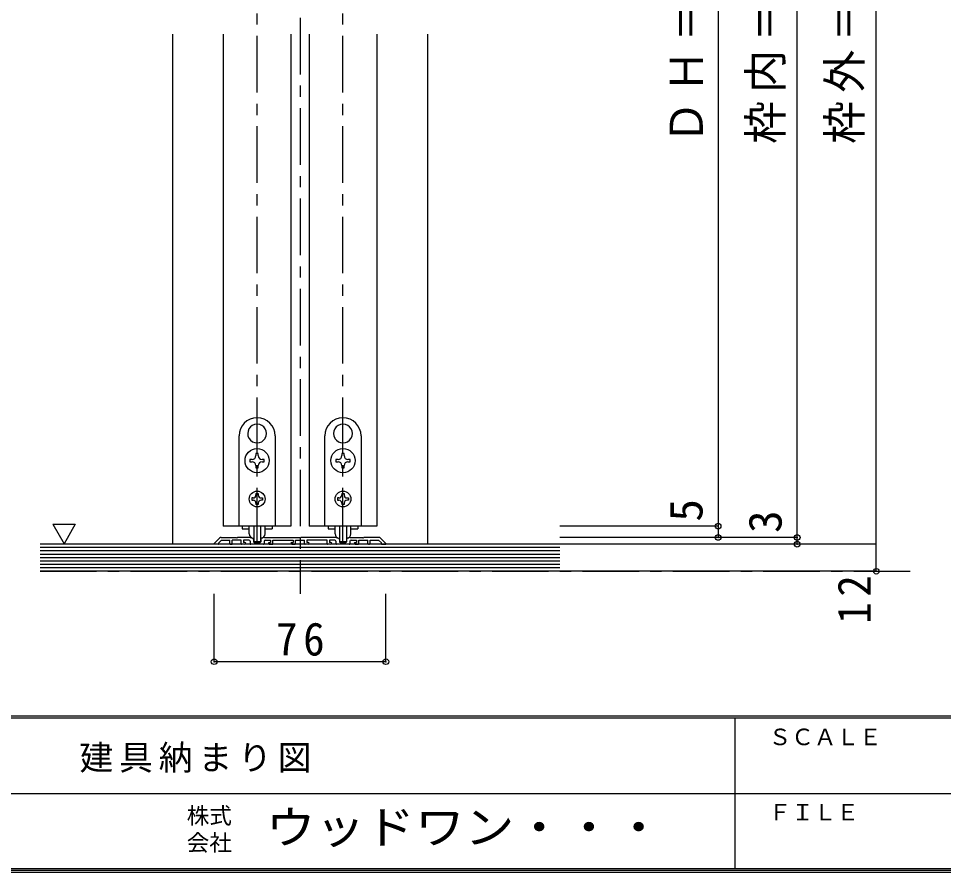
# Model space of a CAD drawing. Units: millimetres, scale not verified. Extents: x -973 to 977, y -718 to 696.
# Drawn here: x 158.1 to 567.4, y -700.8 to -322.8 of the extents above; entities that cross this region are included whole.
import ezdxf
from ezdxf.enums import TextEntityAlignment as Align

# ---------------------------------------------------------------- set-up
doc = ezdxf.new("R2010")
doc.units = ezdxf.units.MM
doc.header["$LTSCALE"] = 5
doc.header["$PDMODE"] = 32
doc.header["$PDSIZE"] = 2.5
doc.linetypes.add('CHAIN1', pattern=[8, 5, -1, 1, -1])
for name, color, linetype in [('0-1_通り芯', 4, 'CHAIN1'), ('0-3_仕上げ', 7, 'Continuous'), ('0-4_枠', 3, 'Continuous'), ('0-6_扉', 6, 'Continuous'), ('0-7_金物', 7, 'Continuous'), ('0-A_文字', 7, 'Continuous'), ('0-B_寸法', 4, 'Continuous'), ('F-0_補助線', 7, 'Continuous'), ('F-1_枠', 6, 'Continuous'), ('F-A_文字', 7, 'Continuous')]:
    doc.layers.add(name, color=color, linetype=linetype)
doc.styles.add('ＭＳ ゴシック', font='')
doc.styles.get('ＭＳ ゴシック').set_extended_font_data('MS Gothic')

msp = doc.modelspace()

# ---------------------------------------------------------------- linework, layer by layer
at = {"layer": '0-1_通り芯'}
for p, q in [((282.639, -2.5), (282.639, -577.5)), ((263.639, -555.5), (263.639, -62)), ((301.639, -555.5), (301.639, -62)), ((167.639, -567.5), (556.639, -567.5))]:
    msp.add_line(p, q, dxfattribs=at)
at = {"layer": '0-3_仕上げ', "color": 2}
for p, q in [((397.639, -555.5), (167.639, -555.5)), ((397.639, -567.5), (167.639, -567.5))]:
    msp.add_line(p, q, dxfattribs=at)
at = {"layer": '0-3_仕上げ'}
for p, q in [((397.639, -557), (167.639, -557)), ((397.639, -558.5), (167.639, -558.5)), ((397.639, -560), (167.639, -560)), ((397.639, -561.5), (167.639, -561.5)), ((397.639, -563), (167.639, -563)), ((397.639, -564.5), (167.639, -564.5)), ((397.639, -566), (167.639, -566))]:
    msp.add_line(p, q, dxfattribs=at)
at = {"layer": '0-4_枠', "color": 4}
for p, q in [((226.139, -329.75), (226.139, -555.5)), ((339.139, -555.5), (339.139, -329.75))]:
    msp.add_line(p, q, dxfattribs=at)
at = {"layer": '0-4_枠'}
for p, q in [((247.771, -552.5), (254.339, -552.5)), ((254.339, -552.5), (254.639, -552.8)), ((254.639, -552.8), (254.939, -552.5)), ((260.411, -552.5), (254.939, -552.5)), ((260.564, -552.524), (261.693, -552.888)), ((266.714, -552.524), (265.586, -552.888)), ((266.868, -552.5), (282.339, -552.5)), ((298.564, -552.524), (299.693, -552.888)), ((304.714, -552.524), (303.586, -552.888)), ((304.868, -552.5), (310.339, -552.5)), ((247.064, -552.793), (244.698, -555.159)), ((246.439, -555.5), (244.839, -555.5)), ((251.639, -555.2), (251.639, -553.7)), ((251.939, -555.5), (252.339, -555.5)), ((252.639, -555.2), (252.639, -553.7)), ((256.639, -553.7), (252.639, -553.7)), ((256.639, -555.2), (256.639, -553.7)), ((258.239, -555.5), (256.939, -555.5)), ((257.639, -553.7), (257.639, -554.7)), ((260.039, -553.7), (257.639, -553.7)), ((258.239, -554.7), (257.639, -554.7)), ((260.539, -554.2), (260.539, -555.2)), ((266.439, -555.5), (260.839, -555.5)), ((262.039, -553.364), (262.039, -554.4)), ((262.339, -554.7), (264.939, -554.7)), ((265.239, -553.364), (265.239, -554.4)), ((266.739, -554.2), (266.739, -555.2)), ((269.039, -554.7), (269.639, -554.7)), ((269.039, -555.5), (270.339, -555.5)), ((279.039, -554.7), (279.639, -554.7)), ((279.039, -555.5), (280.339, -555.5)), ((284.639, -555.2), (284.639, -553.7)), ((286.239, -555.5), (284.939, -555.5)), ((285.639, -553.7), (285.639, -554.7)), ((294.639, -553.7), (285.639, -553.7)), ((286.239, -554.7), (285.639, -554.7)), ((294.639, -555.2), (294.639, -553.7)), ((296.239, -555.5), (294.939, -555.5)), ((295.639, -553.7), (295.639, -554.7)), ((298.039, -553.7), (295.639, -553.7)), ((296.239, -554.7), (295.639, -554.7)), ((298.539, -554.2), (298.539, -555.2)), ((304.439, -555.5), (298.839, -555.5)), ((300.039, -553.364), (300.039, -554.4)), ((300.339, -554.7), (302.939, -554.7)), ((303.239, -553.364), (303.239, -554.4)), ((304.739, -554.2), (304.739, -555.2)), ((307.039, -554.7), (307.639, -554.7)), ((307.039, -555.5), (308.339, -555.5)), ((312.639, -555.2), (312.639, -553.7)), ((313.339, -555.5), (312.939, -555.5)), ((318.639, -554.914), (317.425, -553.7)), ((318.215, -552.793), (320.581, -555.159)), ((318.639, -555.3), (318.639, -554.914)), ((318.839, -555.5), (320.439, -555.5))]:
    msp.add_line(p, q, dxfattribs=at)
for points in [[(298.411, -552.5), (282.939, -552.5), (282.639, -552.8), (282.339, -552.5)], [(317.508, -552.5), (310.939, -552.5), (310.639, -552.8), (310.339, -552.5)], [(246.639, -555.3), (246.639, -554.914), (247.854, -553.7), (251.639, -553.7)], [(267.239, -553.7), (269.639, -553.7), (269.639, -554.7)], [(270.639, -555.2), (270.639, -553.7), (279.639, -553.7), (279.639, -554.7)], [(280.639, -555.2), (280.639, -553.7), (284.639, -553.7)], [(305.239, -553.7), (307.639, -553.7), (307.639, -554.7)], [(308.639, -555.2), (308.639, -553.7), (312.639, -553.7)], [(313.639, -555.2), (313.639, -553.7), (317.425, -553.7)]]:
    msp.add_lwpolyline(points, dxfattribs=at)
for centre, radius, start, end in [((247.771, -553.5), 1, 90, 135), ((260.411, -553), 0.5, 72.1213, 90), ((266.868, -553), 0.5, 90, 107.8787), ((298.411, -553), 0.5, 72.1213, 90), ((304.868, -553), 0.5, 90, 107.8787), ((317.508, -553.5), 1, 45, 90), ((244.839, -555.3), 0.2, 135, 270), ((246.439, -555.3), 0.2, 270, 0), ((251.939, -555.2), 0.3, 180, 270), ((252.339, -555.2), 0.3, 270, 0), ((256.939, -555.2), 0.3, 180, 270), ((258.239, -555.1), 0.4, 0, 90), ((258.239, -555.1), 0.4, 270, 0), ((260.039, -554.2), 0.5, 0, 90), ((260.839, -555.2), 0.3, 180, 270), ((261.539, -553.364), 0.5, 0, 72.1213), ((262.339, -554.4), 0.3, 180, 270), ((264.939, -554.4), 0.3, 270, 0), ((265.739, -553.364), 0.5, 107.8787, 180), ((266.439, -555.2), 0.3, 270, 0), ((267.239, -554.2), 0.5, 90, 180), ((269.039, -555.1), 0.4, 90, 180), ((269.039, -555.1), 0.4, 180, 270), ((270.339, -555.2), 0.3, 270, 0), ((279.039, -555.1), 0.4, 90, 180), ((279.039, -555.1), 0.4, 180, 270), ((280.339, -555.2), 0.3, 270, 0), ((284.939, -555.2), 0.3, 180, 270), ((286.239, -555.1), 0.4, 0, 90), ((286.239, -555.1), 0.4, 270, 0), ((294.939, -555.2), 0.3, 180, 270), ((296.239, -555.1), 0.4, 0, 90), ((296.239, -555.1), 0.4, 270, 0), ((298.039, -554.2), 0.5, 0, 90), ((298.839, -555.2), 0.3, 180, 270), ((299.539, -553.364), 0.5, 0, 72.1213), ((300.339, -554.4), 0.3, 180, 270), ((302.939, -554.4), 0.3, 270, 0), ((303.739, -553.364), 0.5, 107.8787, 180), ((304.439, -555.2), 0.3, 270, 0), ((305.239, -554.2), 0.5, 90, 180), ((307.039, -555.1), 0.4, 90, 180), ((307.039, -555.1), 0.4, 180, 270), ((308.339, -555.2), 0.3, 270, 0), ((312.939, -555.2), 0.3, 180, 270), ((313.339, -555.2), 0.3, 270, 0), ((318.839, -555.3), 0.2, 180, 270), ((320.439, -555.3), 0.2, 270, 45)]:
    msp.add_arc(centre, radius, start, end, dxfattribs=at)
at = {"layer": '0-6_扉'}
for p, q in [((248.639, -329.75), (248.639, -547.5)), ((278.639, -329.75), (278.639, -547.5)), ((286.639, -329.75), (286.639, -547.5)), ((316.639, -329.75), (316.639, -547.5)), ((278.639, -547.5), (248.639, -547.5)), ((316.639, -547.5), (286.639, -547.5))]:
    msp.add_line(p, q, dxfattribs=at)
at = {"layer": '0-7_金物'}
for p, q in [((263.54, -502.351), (263.639, -502.45)), ((263.738, -502.351), (263.639, -502.45)), ((301.54, -502.351), (301.639, -502.45)), ((301.738, -502.351), (301.639, -502.45)), ((255.639, -547.5), (255.639, -507.5)), ((271.639, -507.5), (271.639, -547.5)), ((293.639, -547.5), (293.639, -507.5)), ((309.639, -507.5), (309.639, -547.5)), ((259.997, -508.489), (260.132, -508.525)), ((260.096, -508.66), (260.132, -508.525)), ((267.282, -508.489), (267.147, -508.525)), ((267.183, -508.66), (267.147, -508.525)), ((297.997, -508.489), (298.132, -508.525)), ((298.096, -508.66), (298.132, -508.525)), ((305.282, -508.489), (305.147, -508.525)), ((305.183, -508.66), (305.147, -508.525)), ((263.139, -515.35), (263.139, -516.3)), ((264.139, -515.35), (263.139, -515.35)), ((264.139, -516.3), (264.139, -515.35)), ((301.139, -515.35), (301.139, -516.3)), ((302.139, -515.35), (301.139, -515.35)), ((302.139, -516.3), (302.139, -515.35)), ((261.439, -518), (260.489, -518)), ((260.489, -518), (260.489, -519)), ((260.489, -519), (261.439, -519)), ((266.789, -518), (265.839, -518)), ((265.839, -519), (266.789, -519)), ((266.789, -519), (266.789, -518)), ((299.439, -518), (298.489, -518)), ((298.489, -518), (298.489, -519)), ((298.489, -519), (299.439, -519)), ((304.789, -518), (303.839, -518)), ((303.839, -519), (304.789, -519)), ((304.789, -519), (304.789, -518)), ((264.139, -521.65), (264.139, -520.7)), ((302.139, -521.65), (302.139, -520.7)), ((261.839, -535), (261.239, -535)), ((261.239, -535), (261.239, -536)), ((261.239, -536), (261.839, -536)), ((263.139, -533.1), (264.139, -533.1)), ((263.139, -533.1), (263.139, -533.7)), ((264.139, -533.1), (264.139, -533.7)), ((265.439, -535), (266.039, -535)), ((299.839, -535), (299.239, -535)), ((299.239, -535), (299.239, -536)), ((299.239, -536), (299.839, -536)), ((301.139, -533.1), (302.139, -533.1)), ((301.139, -533.1), (301.139, -533.7)), ((302.139, -533.1), (302.139, -533.7)), ((303.439, -535), (304.039, -535)), ((263.139, -537.3), (263.139, -537.9)), ((264.139, -537.9), (263.139, -537.9)), ((264.139, -537.3), (264.139, -537.9)), ((301.139, -537.3), (301.139, -537.9)), ((302.139, -537.9), (301.139, -537.9)), ((302.139, -537.3), (302.139, -537.9)), ((271.639, -547.5), (255.639, -547.5)), ((257.039, -547.5), (257.039, -548.7)), ((260.139, -550.921), (260.139, -547.5)), ((262.139, -547.5), (262.139, -554.121)), ((265.139, -547.5), (265.139, -554.112)), ((267.139, -550.921), (267.139, -547.5)), ((270.239, -547.5), (270.239, -548.7)), ((309.639, -547.5), (293.639, -547.5)), ((295.039, -547.5), (295.039, -548.7)), ((298.139, -550.921), (298.139, -547.5)), ((300.139, -547.5), (300.139, -554.121)), ((303.139, -547.5), (303.139, -554.112)), ((305.139, -550.921), (305.139, -547.5)), ((308.239, -547.5), (308.239, -548.7)), ((257.039, -548.7), (260.172, -548.7)), ((267.107, -548.7), (270.239, -548.7)), ((295.039, -548.7), (298.172, -548.7)), ((305.107, -548.7), (308.239, -548.7)), ((264.839, -554.421), (262.439, -554.421)), ((302.839, -554.421), (300.439, -554.421))]:
    msp.add_line(p, q, dxfattribs=at)
for points in [[(263.139, -520.7), (263.139, -521.65), (264.139, -521.65)], [(301.139, -520.7), (301.139, -521.65), (302.139, -521.65)], [(266.039, -535), (266.039, -536), (265.439, -536)], [(304.039, -535), (304.039, -536), (303.439, -536)]]:
    msp.add_lwpolyline(points, dxfattribs=at)
for centre, radius in [((263.639, -518.5), 5.35), ((301.639, -518.5), 5.35), ((263.639, -535.5), 3.5), ((301.639, -535.5), 3.5)]:
    msp.add_circle(centre, radius, dxfattribs=at)
for centre, radius, start, end in [((263.639, -507.5), 8, 0, 180), ((263.639, -506.5), 4.15, 91.3645, 208.6355), ((263.639, -506.5), 4.15, 331.3645, 88.6355), ((301.639, -507.5), 8, 0, 180), ((301.639, -506.5), 4.15, 91.3645, 208.6355), ((301.639, -506.5), 4.15, 331.3645, 88.6355), ((263.639, -506.5), 4.15, 211.3645, 328.6355), ((301.639, -506.5), 4.15, 211.3645, 328.6355), ((261.439, -516.3), 1.7, 270, 0), ((261.439, -520.7), 1.7, 0, 90), ((265.839, -516.3), 1.7, 180, 270), ((265.839, -520.7), 1.7, 90, 180), ((299.439, -516.3), 1.7, 270, 0), ((299.439, -520.7), 1.7, 0, 90), ((303.839, -516.3), 1.7, 180, 270), ((303.839, -520.7), 1.7, 90, 180), ((261.839, -533.7), 1.3, 270, 0), ((261.839, -537.3), 1.3, 0, 90), ((265.439, -533.7), 1.3, 180, 270), ((265.439, -537.3), 1.3, 90, 180), ((299.839, -533.7), 1.3, 270, 0), ((299.839, -537.3), 1.3, 0, 90), ((303.439, -533.7), 1.3, 180, 270), ((303.439, -537.3), 1.3, 90, 180), ((262.139, -550.921), 2, 180, 264.78409), ((265.139, -550.921), 2, 275.21591, 0), ((300.139, -550.921), 2, 180, 264.78409), ((303.139, -550.921), 2, 275.21591, 0), ((261.939, -553.112), 0.2, 0, 84.78409), ((262.439, -554.121), 0.3, 180, 270), ((264.839, -554.121), 0.3, 270, 0), ((265.339, -553.112), 0.2, 95.21591, 180), ((299.939, -553.112), 0.2, 0, 84.78409), ((300.439, -554.121), 0.3, 180, 270), ((302.839, -554.121), 0.3, 270, 0), ((303.339, -553.112), 0.2, 95.21591, 180)]:
    msp.add_arc(centre, radius, start, end, dxfattribs=at)
at = {"layer": '0-A_文字'}
msp.add_line((173.204, -546.686), (178.204, -555.347), dxfattribs=at)
msp.add_lwpolyline([(173.204, -546.686), (183.204, -546.686), (178.204, -555.347)], dxfattribs=at)
at = {"layer": '0-B_寸法'}
for p, q in [((537.639, -555.5), (537.639, -48)), ((502.639, -552.5), (502.639, -78)), ((467.639, -92), (467.639, -547.5)), ((467.639, -547.5), (397.639, -547.5)), ((467.639, -547.5), (467.639, -552.5)), ((502.639, -552.5), (397.639, -552.5)), ((502.639, -555.5), (502.639, -552.5)), ((537.639, -555.5), (397.639, -555.5)), ((537.639, -567.5), (537.639, -555.5)), ((537.639, -567.5), (397.639, -567.5)), ((244.639, -607.5), (244.639, -577.5)), ((320.639, -607.5), (320.639, -577.5)), ((320.639, -607.5), (244.639, -607.5))]:
    msp.add_line(p, q, dxfattribs=at)
at = {"layer": '0-B_寸法', "color": 7}
for p in [(467.639, -547.5), (467.639, -552.5), (502.639, -552.5), (502.639, -555.5), (537.639, -567.5), (244.639, -607.5), (320.639, -607.5)]:
    msp.add_point(p, dxfattribs=at)
at = {"layer": 'F-1_枠'}
for p, q in [((976.653, -631.667), (-973.347, -631.667)), ((976.653, -632.5), (-973.347, -632.5)), ((474.986, -632.5), (474.986, -699.167)), ((1.653, -665.833), (974.986, -665.834)), ((976.653, -699.167), (-973.347, -699.167)), ((976.653, -700), (-973.347, -700)), ((976.653, -700.833), (-973.347, -700.833))]:
    msp.add_line(p, q, dxfattribs=at)

# ---------------------------------------------------------------- texts
at = {"layer": '0-B_寸法', "color": 7, "style": 'ＭＳ ゴシック'}
for s, p in [('5', (465.139, -545.5)), ('3', (500.139, -550.5))]:
    msp.add_text(s, height=14.66, rotation=90, dxfattribs=at).set_placement(p, align=Align.BOTTOM_LEFT)
at = {"layer": '0-B_寸法', "color": 7, "char_height": 14.66, "attachment_point": 7, "rotation": 90, "style": 'ＭＳ ゴシック'}
for s, insert in [('\\T1.19;\\W0.95;ＤＨ＝2,348', (464.677, -378.25)), ('\\T1.19;\\W0.95;枠内＝2,367', (499.677, -378.25)), ('\\T1.19;\\W0.95;枠外＝2,400', (534.677, -378.25)), ('\\T1.27;\\W0.95;12', (535.139, -590.75))]:
    msp.add_mtext(s, dxfattribs=dict(at, insert=insert))
at = {"layer": '0-B_寸法', "color": 7, "insert": (272.014, -605), "char_height": 14.66, "attachment_point": 7, "style": 'ＭＳ ゴシック'}
msp.add_mtext('\\T1.27;\\W0.95;76', dxfattribs=at)
at = {"layer": 'F-0_補助線', "insert": (184.986, -656.667), "char_height": 11, "attachment_point": 7, "style": 'ＭＳ ゴシック'}
msp.add_mtext('\\T1.17;建具納まり図', dxfattribs=at)
at = {"layer": 'F-A_文字', "style": 'ＭＳ ゴシック'}
for s, p in [('ＳＣＡＬＥ', (489.986, -646.667)), ('株式', (232.486, -681.5)), ('ＦＩＬＥ', (489.986, -680)), ('会社', (232.486, -693.5))]:
    msp.add_text(s, height=7.331, dxfattribs=at).set_placement(p, align=Align.BOTTOM_LEFT)
at = {"layer": 'F-A_文字', "style": 'ＭＳ ゴシック', "width": 1.1}
msp.add_text('ウッドワン・・・', height=14.66, dxfattribs=at).set_placement((267.486, -692.5), align=Align.BOTTOM_LEFT)

doc.saveas('drawing.dxf')
